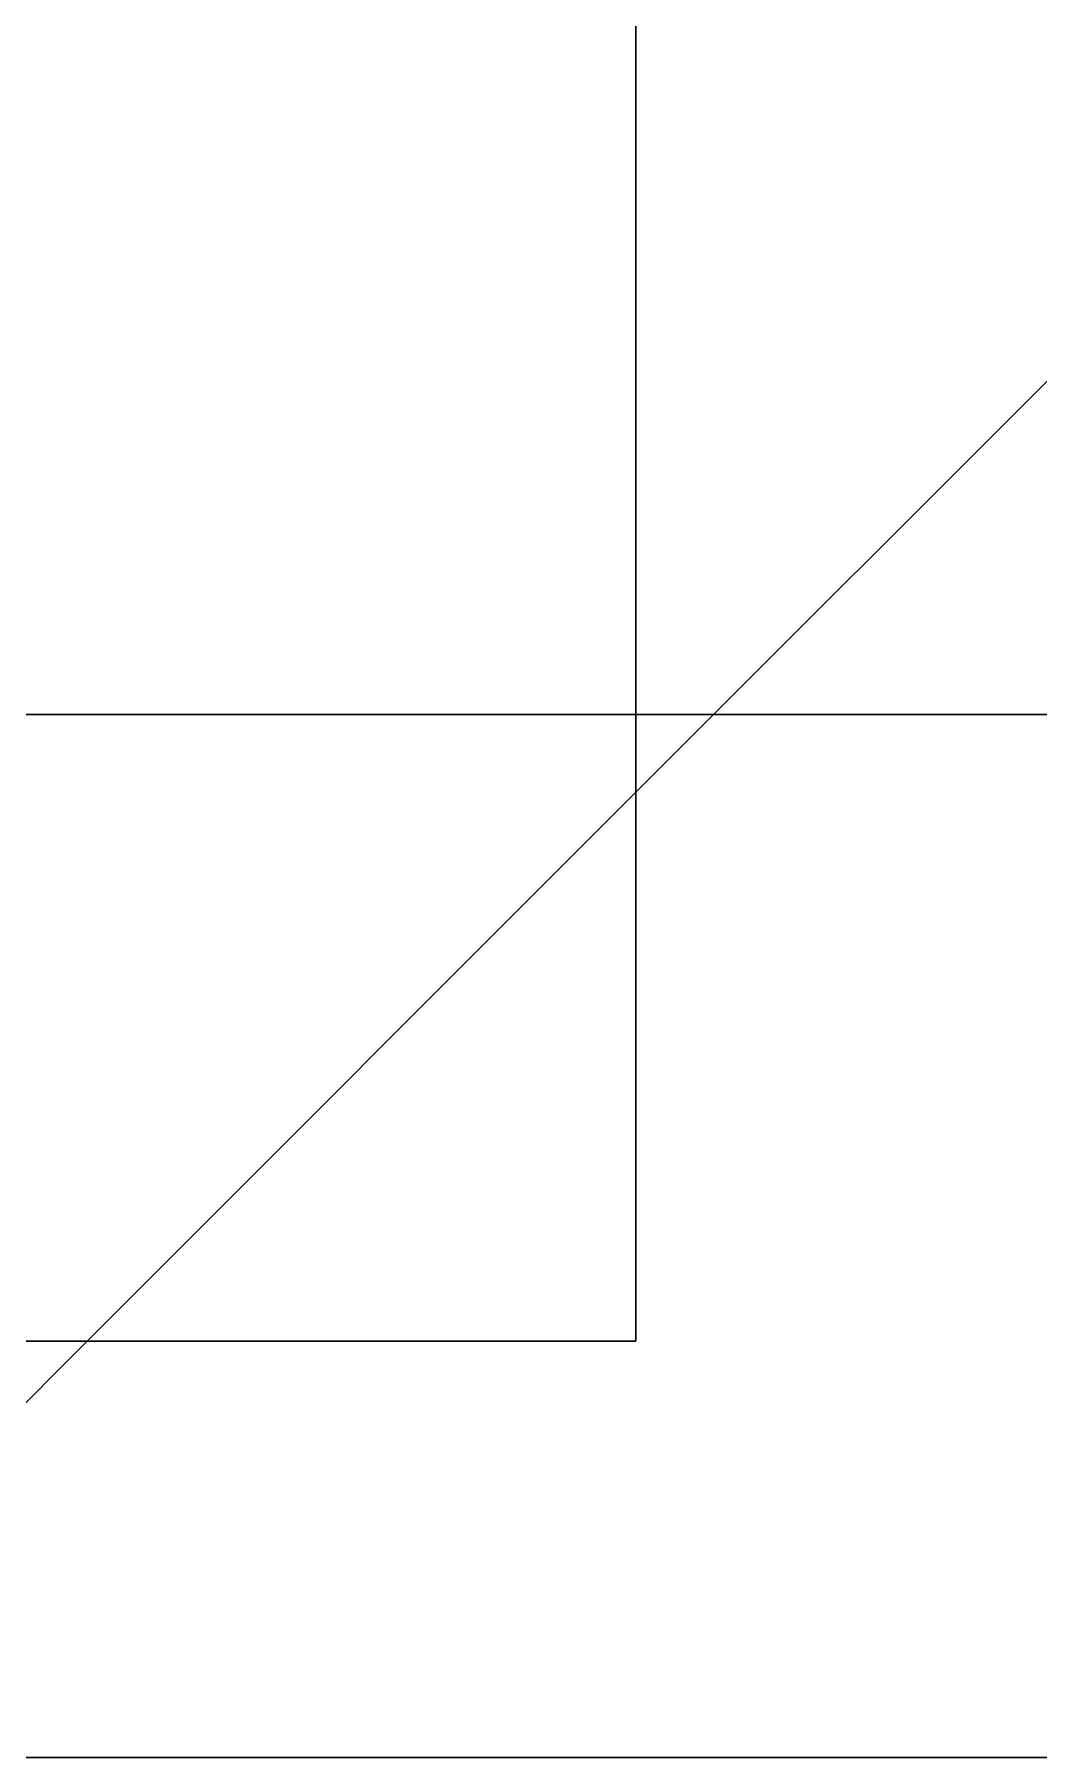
# Model space of a CAD drawing. Extents: x -10 to 112, y 72 to 347.
# Drawn here: x 88.45 to 96.15, y 71.52 to 84.74 of the extents above; entities that cross this region are included whole.
import ezdxf

# ---------------------------------------------------------------- set-up
doc = ezdxf.new("R2010")
doc.units = 0
doc.layers.add('LAYER_6', color=7, linetype='CONTINUOUS')
doc.layers.add('OUTLINES', color=7, linetype='CONTINUOUS')

# ---------------------------------------------------------------- blocks, each defined once
blk = doc.blocks.new('*X88')
at = {"layer": 'OUTLINES', "color": 7}
for p, q in [((93.066, 78.924), (103.135, 88.992)), ((85.664, 71.522), (88.857, 74.715))]:
    blk.add_line(p, q, dxfattribs=at)
blk = doc.blocks.new('*X94')
at = {"layer": 'OUTLINES', "color": 7}
blk.add_line((88.857, 74.715), (93.066, 78.924), dxfattribs=at)
blk = doc.blocks.new('BLOCK_3')
at = {"layer": 'OUTLINES'}
for points in [[(93.066, 87.792), (93.066, 74.715), (86.91, 74.715), (80.758, 74.715), (80.758, 87.792), (80.758, 94.95), (80.758, 96.241), (80.758, 104.136), (80.758, 105.428), (80.758, 122.414), (86.91, 122.414), (93.066, 122.414), (93.066, 105.428), (93.066, 104.136), (93.066, 96.241), (93.066, 94.95), (93.066, 87.792)], [(103.135, 96.273), (103.135, 71.522), (71.261, 71.522), (71.261, 94.23), (73.064, 87.792), (78.447, 87.792), (80.758, 87.792), (80.758, 74.715), (86.91, 74.715), (93.066, 74.715), (93.066, 87.792), (95.374, 87.792), (100.76, 87.792), (103.135, 96.273)]]:
    blk.add_lwpolyline(points, dxfattribs=at)
blk.add_open_spline([(111.563, 123.208), (111.563, 123.208), (111.563, 103.431), (111.563, 103.431), (111.563, 103.431), (109.375, 95.624), (109.375, 95.624), (109.375, 95.624), (109.375, 71.522), (109.375, 71.522), (109.375, 71.522), (106.377, 71.522), (106.377, 71.522), (106.377, 79.696), (106.377, 87.866), (106.377, 96.037), (107.386, 99.646), (108.398, 103.255), (109.407, 106.863), (108.68, 120.837), (107.953, 134.811), (107.227, 148.784), (105.473, 151.821), (103.717, 154.859), (101.963, 157.896), (101.586, 157.896), (101.208, 157.896), (100.831, 157.896), (98.64, 163.541), (93.207, 167.259), (87.154, 167.259), (81.1, 167.259), (75.667, 163.541), (73.476, 157.896), (73.099, 157.896), (72.722, 157.896), (72.344, 157.896), (71.981, 157.272), (71.621, 156.647), (71.261, 156.026), (71.261, 156.026), (71.261, 160.898), (71.261, 160.898), (71.36, 160.898), (71.459, 160.898), (71.557, 160.898), (78.207, 173.38), (96.1, 173.38), (102.75, 160.898), (103.064, 160.898), (103.378, 160.898), (103.695, 160.898), (105.858, 157.152), (108.021, 153.405), (110.187, 149.659), (110.645, 140.843), (111.104, 132.024), (111.563, 123.208)], degree=3, knots=[0, 0, 0, 0, 1, 1, 1, 2, 2, 2, 3, 3, 3, 4, 4, 4, 5, 5, 5, 6, 6, 6, 7, 7, 7, 8, 8, 8, 9, 9, 9, 10, 10, 10, 11, 11, 11, 12, 12, 12, 13, 13, 13, 14, 14, 14, 15, 15, 15, 16, 16, 16, 17, 17, 17, 18, 18, 18, 19, 19, 19, 19], dxfattribs=at)
at = {"layer": 'OUTLINES', "color": 7}
for name in ['*X94', '*X88']:
    blk.add_blockref(name, (0, 0), dxfattribs=at)
blk = doc.blocks.new('BLOCK_4')
at = {"layer": 'OUTLINES', "color": 7}
for points in [[(71.261, 147.736), (71.261, 107.026), (71.261, 94.23), (71.261, 71.522), (103.135, 71.522), (106.377, 71.522), (109.375, 71.522)], [(93.066, 87.792), (93.066, 74.715), (86.91, 74.715)]]:
    blk.add_lwpolyline(points, dxfattribs=at)
blk.add_open_spline([(106.377, 71.522), (106.377, 79.696), (106.377, 87.866), (106.377, 96.037), (107.386, 99.646), (108.398, 103.255), (109.407, 106.863), (108.68, 120.837), (107.953, 134.811), (107.227, 148.784), (105.473, 151.821), (103.717, 154.859), (101.963, 157.896), (101.586, 157.896), (101.208, 157.896), (100.831, 157.896), (98.64, 163.541), (93.207, 167.259), (87.154, 167.259), (81.1, 167.259), (75.667, 163.541), (73.476, 157.896), (73.099, 157.896), (72.722, 157.896), (72.344, 157.896), (71.981, 157.272), (71.621, 156.647), (71.261, 156.026)], degree=3, knots=[0, 0, 0, 0, 1, 1, 1, 2, 2, 2, 3, 3, 3, 4, 4, 4, 5, 5, 5, 6, 6, 6, 7, 7, 7, 8, 8, 8, 9, 9, 9, 9], dxfattribs=at)
blk = doc.blocks.new('BLOCK_2')
at = {"layer": 'OUTLINES'}
for name in ['BLOCK_3', 'BLOCK_4']:
    blk.add_blockref(name, (0, 0), dxfattribs=at)

msp = doc.modelspace()

# ---------------------------------------------------------------- linework, layer by layer
at = {"layer": 'LAYER_6', "color": 7}
for points in [[(71.261, 79.522), (111.563, 79.522), (111.563, 71.522), (71.261, 71.522), (71.261, 79.522)], [(111.563, 79.522), (71.261, 79.522)]]:
    msp.add_lwpolyline(points, dxfattribs=at)

# ---------------------------------------------------------------- block references
at = {"layer": 'OUTLINES'}
msp.add_blockref('BLOCK_2', (0, 0), dxfattribs=at)

doc.saveas('drawing.dxf')
